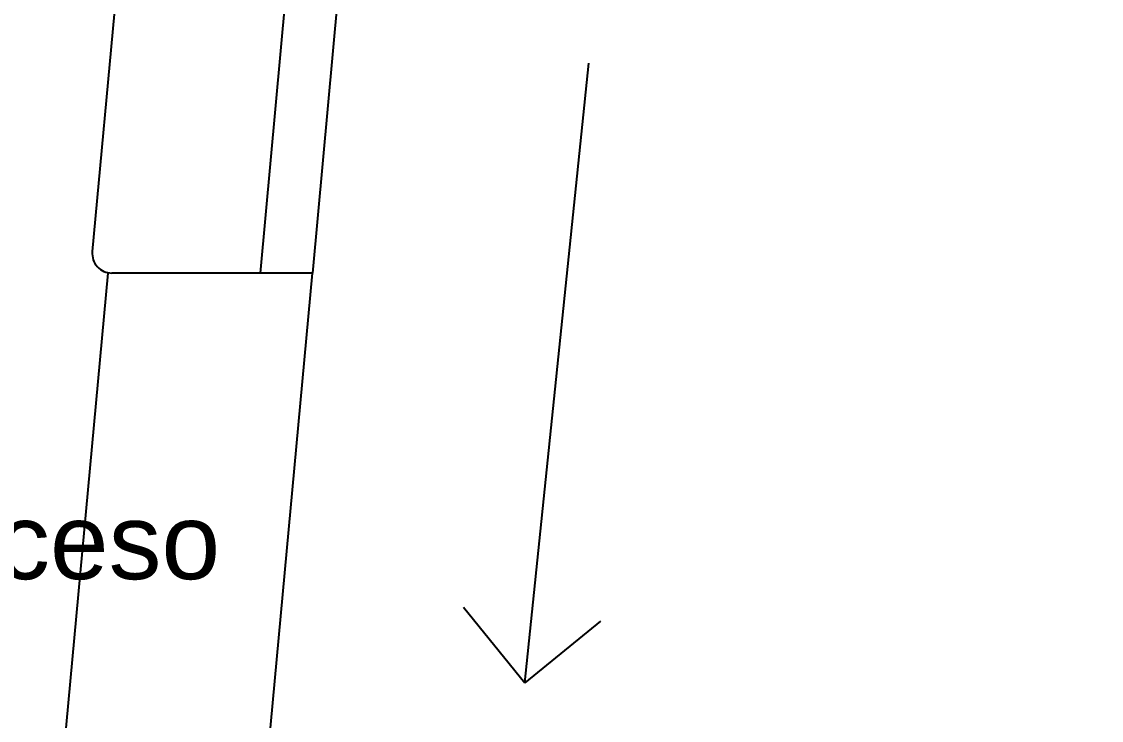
# Model space of a CAD drawing. Extents: x -30 to 1202, y 231 to 898.
# Drawn here: x 174.04 to 190.65, y 356.67 to 367.41 of the extents above; entities that cross this region are included whole.
import ezdxf

# ---------------------------------------------------------------- set-up
doc = ezdxf.new("R2010")
doc.units = 0
doc.header["$LTSCALE"] = 0.04
for name, color, linetype in [('0.1', 1, 'CONTINUOUS'), ('0.2', 2, 'CONTINUOUS'), ('0.5', 5, 'CONTINUOUS'), ('PISO', 1, 'CONTINUOUS'), ('PISOS', 1, 'CONTINUOUS')]:
    doc.layers.add(name, color=color, linetype=linetype)
doc.styles.add('STYLE2', font='arial.ttf')

msp = doc.modelspace()

# ---------------------------------------------------------------- linework, layer by layer
at = {"layer": '0.1'}
for p, q in [((174.692, 356.132), (175.374, 363.548)), ((177.833, 356.132), (178.515, 363.548))]:
    msp.add_line(p, q, dxfattribs=at)
msp.add_arc((175.429, 363.848), 0.3, 174.7478, 270, dxfattribs=at)
at = {"layer": '0.2'}
for p, q in [((181.782, 357.249), (182.765, 366.774)), ((180.836, 358.413), (181.782, 357.249)), ((182.946, 358.195), (181.782, 357.249))]:
    msp.add_line(p, q, dxfattribs=at)
at = {"layer": '0.5'}
msp.add_arc((241.645, 369.36), 80.587, 170.55784, 170.55784, dxfattribs=at)
at = {"layer": 'PISO'}
msp.add_line((178.515, 363.548), (175.429, 363.548), dxfattribs=at)
at = {"layer": 'PISOS'}
for p, q in [((181.06, 428.378), (175.13, 363.876)), ((183.649, 428.14), (177.711, 363.548)), ((184.446, 428.066), (178.515, 363.548))]:
    msp.add_line(p, q, dxfattribs=at)

# ---------------------------------------------------------------- texts
at = {"layer": 'PISO', "style": 'STYLE2'}
msp.add_text('Acceso', height=1.1621, dxfattribs=at).set_placement((171.773, 358.842))

doc.saveas('drawing.dxf')
